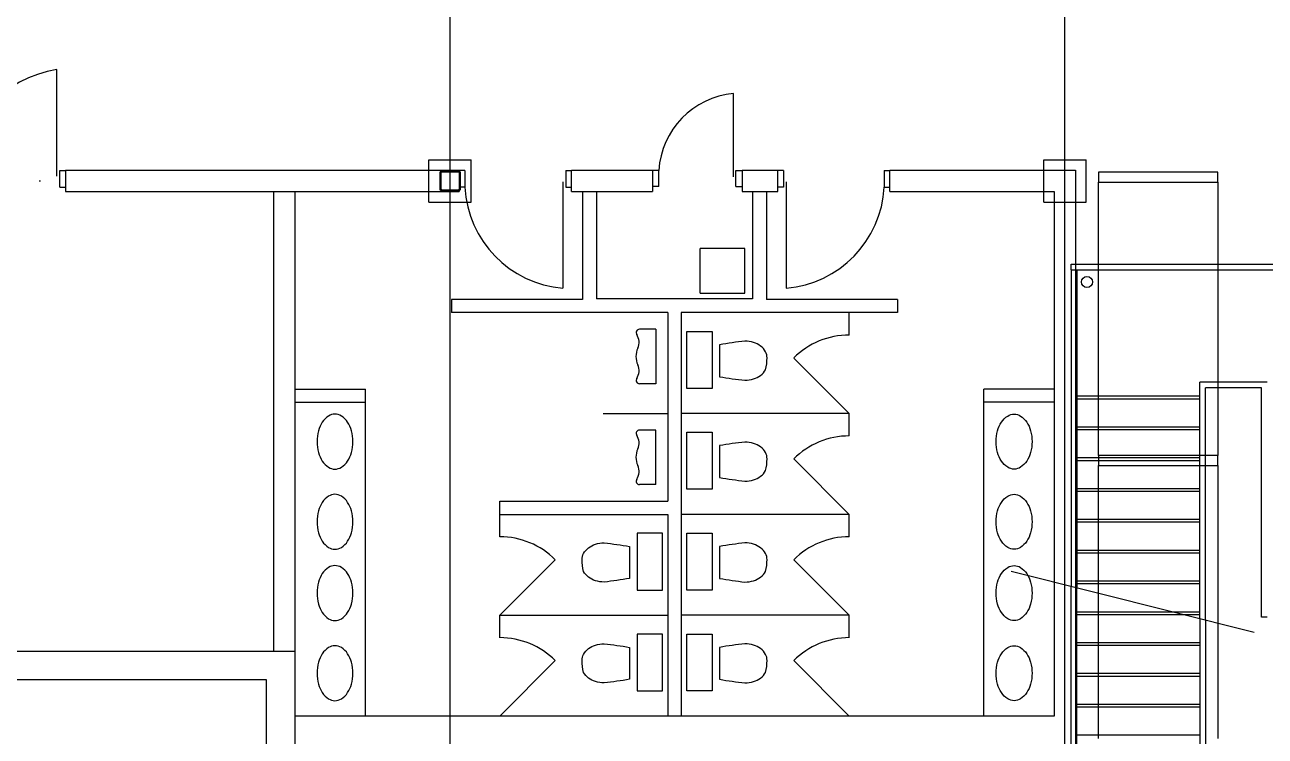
# Model space of a CAD drawing. Header units: millimetres. Extents: x 626570 to 643256, y 6233 to 11343.
# Drawn here: x 636018.5 to 636454.3, y 7331.6 to 7581.5 of the extents above; entities that cross this region are included whole.
import ezdxf

# ---------------------------------------------------------------- set-up
doc = ezdxf.new("R2010")
doc.units = ezdxf.units.MM
doc.header["$LTSCALE"] = 4000
doc.header["$MEASUREMENT"] = 0
doc.linetypes.add('DASHDOT', pattern=[1, 0.5, -0.25, 0, -0.25])
for name, color, linetype in [('2012-201_DOOR', 4, 'CONTINUOUS'), ('2012-201_FIXTURES', 4, 'CONTINUOUS'), ('2012-201_MILLWORK', 4, 'CONTINUOUS'), ('2012-201_STAIRS', 4, 'CONTINUOUS'), ('2012-201_WALL-CONCRETE', 7, 'CONTINUOUS'), ('41', 4, 'CONTINUOUS'), ('COLUMNS-BEAMS', 7, 'CONTINUOUS'), ('DOOR-THRESHOLD-42', 4, 'CONTINUOUS'), ('MASTERFOUNDATION_1', 4, 'DASHDOT'), ('MASTERFOUNDATION_25', 7, 'CONTINUOUS'), ('METAL-PARTITION', 4, 'CONTINUOUS'), ('STAIRS-ABOVE-BE59', 4, 'CONTINUOUS'), ('STAIRS-GUARDRAIL', 4, 'CONTINUOUS'), ('WALL-GYPSUM-BOARD', 7, 'CONTINUOUS')]:
    doc.layers.add(name, color=color, linetype=linetype)

msp = doc.modelspace()

# ---------------------------------------------------------------- linework, layer by layer
at = {"layer": '2012-201_DOOR', "linetype": 'Continuous'}
for p, q in [((636029.8, 7528.31), (636029.8, 7565.71)), ((636267.49, 7528.03), (636267.49, 7557.29)), ((636030.78, 7530.28), (636032.75, 7530.28)), ((636030.78, 7524.37), (636030.78, 7530.28)), ((636173.1, 7530.28), (636171.13, 7530.28)), ((636173.1, 7530.28), (636173.1, 7524.37)), ((636208.53, 7530.28), (636210.5, 7530.28)), ((636208.53, 7530.28), (636208.53, 7524.37)), ((636241.25, 7530.28), (636239, 7530.28)), ((636241.25, 7524.69), (636241.25, 7530.28)), ((636268.25, 7530.28), (636270.5, 7530.28)), ((636268.25, 7524.69), (636268.25, 7530.28)), ((636284.99, 7530.28), (636283.02, 7530.28)), ((636284.99, 7530.28), (636284.99, 7524.37)), ((636320.42, 7530.28), (636322.39, 7530.28)), ((636320.42, 7530.28), (636320.42, 7524.37)), ((636207.54, 7526.34), (636207.54, 7488.94)), ((636285.97, 7526.34), (636285.97, 7488.94)), ((636030.78, 7524.37), (636032.75, 7524.37)), ((636173.1, 7524.37), (636171.13, 7524.37)), ((636208.53, 7524.37), (636210.5, 7524.37)), ((636241.25, 7524.69), (636239, 7524.69)), ((636268.25, 7524.69), (636270.5, 7524.69)), ((636284.99, 7524.37), (636283.02, 7524.37)), ((636320.42, 7524.37), (636322.39, 7524.37))]:
    msp.add_line(p, q, dxfattribs=at)
at = {"layer": '2012-201_FIXTURES', "linetype": 'Continuous'}
for p, q in [((636255.7, 7487.19), (636255.7, 7502.93)), ((636271.45, 7502.93), (636255.7, 7502.93)), ((636271.45, 7487.19), (636271.45, 7502.93)), ((636255.7, 7487.19), (636271.45, 7487.19)), ((636240.19, 7474.52), (636234.46, 7474.52)), ((636240.19, 7474.52), (636240.19, 7455.38)), ((636251.05, 7453.75), (636251.05, 7473.75)), ((636251.05, 7473.75), (636259.92, 7473.75)), ((636259.92, 7473.75), (636259.92, 7453.75)), ((636262.58, 7469.07), (636262.58, 7457.85)), ((636240.19, 7455.38), (636234.46, 7455.38)), ((636259.92, 7453.75), (636251.05, 7453.75)), ((636240.19, 7439.12), (636234.46, 7439.12)), ((636240.19, 7419.98), (636240.19, 7439.12)), ((636251.05, 7418.32), (636251.05, 7438.32)), ((636251.05, 7438.32), (636259.92, 7438.32)), ((636259.92, 7438.32), (636259.92, 7418.32)), ((636262.58, 7433.64), (636262.58, 7422.42)), ((636240.19, 7419.98), (636234.46, 7419.98)), ((636259.92, 7418.32), (636251.05, 7418.32)), ((636233.6, 7402.89), (636233.6, 7382.89)), ((636242.47, 7402.89), (636233.6, 7402.89)), ((636242.47, 7382.89), (636242.47, 7402.89)), ((636251.05, 7382.89), (636251.05, 7402.89)), ((636251.05, 7402.89), (636259.92, 7402.89)), ((636259.92, 7402.89), (636259.92, 7382.89)), ((636230.93, 7398.21), (636230.93, 7386.99)), ((636262.58, 7398.21), (636262.58, 7386.99)), ((636233.6, 7382.89), (636242.47, 7382.89)), ((636259.92, 7382.89), (636251.05, 7382.89)), ((636233.6, 7367.45), (636233.6, 7347.45)), ((636242.47, 7367.45), (636233.6, 7367.45)), ((636242.47, 7347.45), (636242.47, 7367.45)), ((636251.05, 7347.45), (636251.05, 7367.45)), ((636251.05, 7367.45), (636259.92, 7367.45)), ((636259.92, 7367.45), (636259.92, 7347.45)), ((636230.93, 7362.77), (636230.93, 7351.55)), ((636262.58, 7362.77), (636262.58, 7351.55)), ((636233.6, 7347.45), (636242.47, 7347.45)), ((636259.92, 7347.45), (636251.05, 7347.45))]:
    msp.add_line(p, q, dxfattribs=at)
at = {"layer": '2012-201_FIXTURES', "linetype": 'Continuous', "flags": 128}
for points in [[(636262.58, 7457.85, 0.015251), (636271.46, 7456.58), (636271.46, 7456.58, 0.075792), (636274.54, 7457.05, 0.08602), (636276.98, 7458.3, 0.106), (636278.71, 7460.3), (636278.71, 7460.3, 0.067104), (636279.27, 7464.46, 0.126303), (636278.71, 7466.62, 0.106), (636276.98, 7468.62, 0.08602), (636274.54, 7469.87, 0.075792), (636271.46, 7470.34), (636271.46, 7470.34, 0.015251), (636262.58, 7469.07)], [(636262.58, 7422.42, 0.015251), (636271.46, 7421.15), (636271.46, 7421.15, 0.075792), (636274.54, 7421.62, 0.08602), (636276.98, 7422.87, 0.106), (636278.71, 7424.87), (636278.71, 7424.87, 0.067104), (636279.27, 7429.03, 0.126303), (636278.71, 7431.19, 0.106), (636276.98, 7433.19, 0.08602), (636274.54, 7434.44, 0.075792), (636271.46, 7434.91), (636271.46, 7434.91, 0.015251), (636262.58, 7433.64)], [(636230.93, 7386.99, -0.015251), (636222.05, 7385.72), (636222.05, 7385.72, -0.075792), (636218.97, 7386.18, -0.08602), (636216.53, 7387.44, -0.106), (636214.8, 7389.44), (636214.8, 7389.44, -0.067104), (636214.25, 7393.6, -0.126303), (636214.8, 7395.76, -0.106), (636216.53, 7397.75, -0.08602), (636218.97, 7399.01, -0.075792), (636222.05, 7399.48), (636222.05, 7399.48, -0.015251), (636230.93, 7398.21)], [(636262.58, 7386.99, 0.015251), (636271.46, 7385.72), (636271.46, 7385.72, 0.075792), (636274.54, 7386.18, 0.08602), (636276.98, 7387.44, 0.106), (636278.71, 7389.44), (636278.71, 7389.44, 0.067104), (636279.27, 7393.6, 0.126303), (636278.71, 7395.76, 0.106), (636276.98, 7397.75, 0.08602), (636274.54, 7399.01, 0.075792), (636271.46, 7399.48), (636271.46, 7399.48, 0.015251), (636262.58, 7398.21)], [(636230.93, 7351.55, -0.015251), (636222.05, 7350.28), (636222.05, 7350.28, -0.075792), (636218.97, 7350.75, -0.08602), (636216.53, 7352.01, -0.106), (636214.8, 7354), (636214.8, 7354, -0.067104), (636214.25, 7358.16, -0.126303), (636214.8, 7360.32, -0.106), (636216.53, 7362.32, -0.08602), (636218.97, 7363.58, -0.075792), (636222.05, 7364.04), (636222.05, 7364.04, -0.015251), (636230.93, 7362.77)], [(636262.58, 7351.55, 0.015251), (636271.46, 7350.28), (636271.46, 7350.28, 0.075792), (636274.54, 7350.75, 0.08602), (636276.98, 7352.01, 0.106), (636278.71, 7354), (636278.71, 7354, 0.067104), (636279.27, 7358.16, 0.126303), (636278.71, 7360.32, 0.106), (636276.98, 7362.32, 0.08602), (636274.54, 7363.58, 0.075792), (636271.46, 7364.04), (636271.46, 7364.04, 0.015251), (636262.58, 7362.77)]]:
    msp.add_lwpolyline(points, format="xyb", dxfattribs=at)
for points in [[(636121.17, 7435.03, 0.066096), (636121.68, 7431.19, 0.078706), (636123.01, 7428.21, 0.107169), (636125.21, 7426.04, 0.142343), (636127.46, 7425.38, 0.142343), (636129.72, 7426.04, 0.107169), (636131.92, 7428.21, 0.078706), (636133.25, 7431.19, 0.066096), (636133.76, 7435.03, 0.066096), (636133.25, 7438.88, 0.078706), (636131.92, 7441.86, 0.107169), (636129.72, 7444.03, 0.142343), (636127.46, 7444.68, 0.142343), (636125.21, 7444.03, 0.107169), (636123.01, 7441.86, 0.078706), (636121.68, 7438.88, 0.066096), (636121.17, 7435.03)], [(636372.35, 7435.03, -0.066096), (636371.84, 7431.19, -0.078706), (636370.5, 7428.21, -0.107169), (636368.3, 7426.04, -0.142343), (636366.05, 7425.38, -0.142343), (636363.79, 7426.04, -0.107169), (636361.6, 7428.21, -0.078706), (636360.26, 7431.19, -0.066096), (636359.75, 7435.03, -0.066096), (636360.26, 7438.88, -0.078706), (636361.6, 7441.86, -0.107169), (636363.79, 7444.03, -0.142343), (636366.05, 7444.68, -0.142343), (636368.3, 7444.03, -0.107169), (636370.5, 7441.86, -0.078706), (636371.84, 7438.88, -0.066096), (636372.35, 7435.03)], [(636121.17, 7406.88, 0.066096), (636121.68, 7403.04, 0.078706), (636123.01, 7400.06, 0.107169), (636125.21, 7397.89, 0.142343), (636127.46, 7397.23, 0.142343), (636129.72, 7397.89, 0.107169), (636131.92, 7400.06, 0.078706), (636133.25, 7403.04, 0.066096), (636133.76, 7406.88, 0.066096), (636133.25, 7410.73, 0.078706), (636131.92, 7413.71, 0.107169), (636129.72, 7415.88, 0.142343), (636127.46, 7416.53, 0.142343), (636125.21, 7415.88, 0.107169), (636123.01, 7413.71, 0.078706), (636121.68, 7410.73, 0.066096), (636121.17, 7406.88)], [(636372.35, 7406.88, -0.066096), (636371.84, 7403.04, -0.078706), (636370.5, 7400.06, -0.107169), (636368.3, 7397.89, -0.142343), (636366.05, 7397.23, -0.142343), (636363.79, 7397.89, -0.107169), (636361.6, 7400.06, -0.078706), (636360.26, 7403.04, -0.066096), (636359.75, 7406.88, -0.066096), (636360.26, 7410.73, -0.078706), (636361.6, 7413.71, -0.107169), (636363.79, 7415.88, -0.142343), (636366.05, 7416.53, -0.142343), (636368.3, 7415.88, -0.107169), (636370.5, 7413.71, -0.078706), (636371.84, 7410.73, -0.066096), (636372.35, 7406.88)], [(636121.17, 7381.85, 0.066096), (636121.68, 7378, 0.078706), (636123.01, 7375.02, 0.107169), (636125.21, 7372.85, 0.142343), (636127.46, 7372.2, 0.142343), (636129.72, 7372.85, 0.107169), (636131.92, 7375.02, 0.078706), (636133.25, 7378, 0.066096), (636133.76, 7381.85, 0.066096), (636133.25, 7385.69, 0.078706), (636131.92, 7388.67, 0.107169), (636129.72, 7390.84, 0.142343), (636127.46, 7391.5, 0.142343), (636125.21, 7390.84, 0.107169), (636123.01, 7388.67, 0.078706), (636121.68, 7385.69, 0.066096), (636121.17, 7381.85)], [(636372.35, 7381.85, -0.066096), (636371.84, 7378, -0.078706), (636370.5, 7375.02, -0.107169), (636368.3, 7372.85, -0.142343), (636366.05, 7372.2, -0.142343), (636363.79, 7372.85, -0.107169), (636361.6, 7375.02, -0.078706), (636360.26, 7378, -0.066096), (636359.75, 7381.85, -0.066096), (636360.26, 7385.69, -0.078706), (636361.6, 7388.67, -0.107169), (636363.79, 7390.84, -0.142343), (636366.05, 7391.5, -0.142343), (636368.3, 7390.84, -0.107169), (636370.5, 7388.67, -0.078706), (636371.84, 7385.69, -0.066096), (636372.35, 7381.85)], [(636121.17, 7353.7, 0.066096), (636121.68, 7349.85, 0.078706), (636123.01, 7346.87, 0.107169), (636125.21, 7344.7, 0.142343), (636127.46, 7344.05, 0.142343), (636129.72, 7344.7, 0.107169), (636131.92, 7346.87, 0.078706), (636133.25, 7349.85, 0.066096), (636133.76, 7353.7, 0.066096), (636133.25, 7357.54, 0.078706), (636131.92, 7360.52, 0.107169), (636129.72, 7362.69, 0.142343), (636127.46, 7363.35, 0.142343), (636125.21, 7362.69, 0.107169), (636123.01, 7360.52, 0.078706), (636121.68, 7357.54, 0.066096), (636121.17, 7353.7)], [(636372.35, 7353.7, -0.066096), (636371.84, 7349.85, -0.078706), (636370.5, 7346.87, -0.107169), (636368.3, 7344.7, -0.142343), (636366.05, 7344.05, -0.142343), (636363.79, 7344.7, -0.107169), (636361.6, 7346.87, -0.078706), (636360.26, 7349.85, -0.066096), (636359.75, 7353.7, -0.066096), (636360.26, 7357.54, -0.078706), (636361.6, 7360.52, -0.107169), (636363.79, 7362.69, -0.142343), (636366.05, 7363.35, -0.142343), (636368.3, 7362.69, -0.107169), (636370.5, 7360.52, -0.078706), (636371.84, 7357.54, -0.066096), (636372.35, 7353.7)]]:
    msp.add_lwpolyline(points, format="xyb", close=True, dxfattribs=at)
at = {"layer": '2012-201_FIXTURES', "linetype": 'Continuous'}
for centre, radius, start, end in [((636234.46, 7473.33), 1.18, 90, 213.222), ((636229.29, 7469.95), 5, 335.364, 33.222), ((636240.19, 7464.95), 6.99, 155.364, 204.635), ((636229.29, 7459.95), 5, 326.778, 24.636), ((636234.46, 7456.56), 1.18, 146.778, 270), ((636234.46, 7437.93), 1.18, 90, 213.222), ((636229.29, 7434.55), 5, 335.364, 33.222), ((636240.19, 7429.55), 6.99, 155.365, 204.636), ((636229.29, 7424.55), 5, 326.778, 24.636), ((636234.46, 7421.16), 1.18, 146.778, 270)]:
    msp.add_arc(centre, radius, start, end, dxfattribs=at)
at = {"layer": '2012-201_MILLWORK', "linetype": 'Continuous'}
for p, q in [((636138.13, 7338.63), (636138.13, 7448.86)), ((636355.38, 7338.63), (636355.38, 7448.86))]:
    msp.add_line(p, q, dxfattribs=at)
at = {"layer": '2012-201_STAIRS', "linetype": 'Continuous'}
for p, q in [((636388.04, 7451.1), (636431.34, 7451.1)), ((636388.04, 7440.27), (636431.34, 7440.27)), ((636388.04, 7429.44), (636431.34, 7429.44)), ((636388.04, 7418.62), (636431.34, 7418.62)), ((636388.04, 7407.79), (636431.34, 7407.79)), ((636388.04, 7396.96), (636431.34, 7396.96)), ((636450.42, 7367.99), (636365.03, 7389.38)), ((636388.04, 7386.14), (636431.34, 7386.14))]:
    msp.add_line(p, q, dxfattribs=at)
at = {"layer": '2012-201_WALL-CONCRETE', "linetype": 'Continuous'}
for p, q in [((636032.75, 7530.35), (636171.13, 7530.35)), ((636032.75, 7530.35), (636032.75, 7522.87)), ((636160.48, 7534.05), (636175.35, 7534.05)), ((636160.48, 7519.17), (636160.48, 7534.05)), ((636171.13, 7530.35), (636171.13, 7522.87)), ((636175.35, 7519.17), (636175.35, 7534.05)), ((636210.5, 7522.87), (636210.5, 7530.35)), ((636210.5, 7530.35), (636239, 7530.35)), ((636239, 7530.35), (636239, 7522.87)), ((636270.5, 7530.35), (636270.5, 7522.87)), ((636270.5, 7530.35), (636283.02, 7530.35)), ((636283.02, 7522.87), (636283.02, 7530.35)), ((636322.39, 7530.35), (636387.64, 7530.35)), ((636322.39, 7522.87), (636322.39, 7530.35)), ((636376.47, 7519.17), (636376.47, 7534.05)), ((636376.47, 7534.05), (636391.34, 7534.05)), ((636387.64, 7530.35), (636387.64, 7328.93)), ((636391.34, 7519.17), (636391.34, 7534.05)), ((636032.75, 7522.87), (636171.13, 7522.87)), ((636105.85, 7522.87), (636105.85, 7361.49)), ((636113.33, 7522.87), (636113.33, 7361.49)), ((636210.5, 7522.87), (636239, 7522.87)), ((636270.5, 7522.87), (636283.02, 7522.87)), ((636322.39, 7522.87), (636380.16, 7522.87)), ((636380.16, 7522.87), (636380.16, 7338.63)), ((636160.48, 7519.17), (636175.35, 7519.17)), ((636376.47, 7519.17), (636391.34, 7519.17)), ((635877.35, 7361.49), (636113.33, 7361.49)), ((636113.33, 7361.49), (636113.33, 7029.48)), ((636113.33, 7361.49), (636113.33, 7029.48)), ((635887.35, 7351.49), (636103.33, 7351.49)), ((636103.33, 7351.49), (636103.33, 7029.48)), ((636380.16, 7338.63), (636113.33, 7338.63))]:
    msp.add_line(p, q, dxfattribs=at)
at = {"layer": '41', "linetype": 'Continuous'}
for p, q in [((636395.66, 7430.21), (636395.66, 7526.21)), ((636437.66, 7526.21), (636437.66, 7430.21)), ((636395.66, 7330.71), (636395.66, 7426.71)), ((636437.66, 7426.71), (636437.66, 7330.71))]:
    msp.add_line(p, q, dxfattribs=at)
at = {"layer": '41', "linetype": 'Continuous', "flags": 128}
for points in [[(636437.66, 7529.71), (636395.66, 7529.71), (636395.66, 7526.21), (636437.66, 7526.21), (636437.66, 7529.71)], [(636437.66, 7430.21), (636395.66, 7430.21), (636395.66, 7426.71), (636437.66, 7426.71), (636437.66, 7430.21)]]:
    msp.add_lwpolyline(points, close=True, dxfattribs=at)
at = {"layer": 'COLUMNS-BEAMS', "linetype": 'Continuous'}
msp.add_circle((636391.65, 7491.12), 1.97, dxfattribs=at)
at = {"layer": 'DOOR-THRESHOLD-42', "linetype": 'Continuous'}
for centre, radius, start, end in [((636036.08, 7525.35), 40.85, 98.844, 175.847), ((636270.1, 7528.5), 28.91, 95.195, 176.465), ((636210.7, 7526.48), 37.67, 183.198, 265.188), ((636282.81, 7526.48), 37.67, 274.812, 356.802)]:
    msp.add_arc(centre, radius, start, end, dxfattribs=at)
at = {"layer": 'MASTERFOUNDATION_1', "linetype": 'DASHDOT'}
for p, q in [((636167.92, 6627.53), (636167.92, 11123.23)), ((636383.9, 6629.93), (636383.9, 7701.23)), ((643023.86, 7526.61), (626795.24, 7526.61)), ((643023.86, 7526.61), (626795.24, 7526.61))]:
    msp.add_line(p, q, dxfattribs=at)
at = {"layer": 'MASTERFOUNDATION_25', "linetype": 'Continuous', "flags": 128}
for points in [[(636165.04, 7530.11), (636170.8, 7530.11), (636170.82, 7530.11), (636170.84, 7530.11), (636170.86, 7530.1), (636170.88, 7530.1), (636170.9, 7530.1), (636170.93, 7530.09), (636170.95, 7530.09), (636170.97, 7530.08), (636170.99, 7530.08), (636171.01, 7530.07), (636171.03, 7530.06), (636171.05, 7530.05), (636171.07, 7530.05), (636171.09, 7530.04), (636171.11, 7530.02), (636171.13, 7530.01), (636171.14, 7530), (636171.16, 7529.99), (636171.18, 7529.98), (636171.2, 7529.96), (636171.21, 7529.95), (636171.23, 7529.93), (636171.24, 7529.92), (636171.26, 7529.9), (636171.27, 7529.89), (636171.29, 7529.87), (636171.3, 7529.85), (636171.31, 7529.83), (636171.32, 7529.82), (636171.33, 7529.8), (636171.35, 7529.78), (636171.36, 7529.76), (636171.36, 7529.74), (636171.37, 7529.72), (636171.38, 7529.7), (636171.39, 7529.68), (636171.39, 7529.66), (636171.4, 7529.64), (636171.4, 7529.62), (636171.41, 7529.59), (636171.41, 7529.57), (636171.41, 7529.55), (636171.42, 7529.53), (636171.42, 7529.51), (636171.42, 7529.49), (636171.42, 7523.73), (636171.42, 7523.71), (636171.42, 7523.69), (636171.41, 7523.66), (636171.41, 7523.64), (636171.41, 7523.62), (636171.4, 7523.6), (636171.4, 7523.58), (636171.39, 7523.56), (636171.39, 7523.54), (636171.38, 7523.52), (636171.37, 7523.5), (636171.36, 7523.48), (636171.36, 7523.46), (636171.35, 7523.44), (636171.33, 7523.42), (636171.32, 7523.4), (636171.31, 7523.38), (636171.3, 7523.36), (636171.29, 7523.35), (636171.27, 7523.33), (636171.26, 7523.31), (636171.24, 7523.3), (636171.23, 7523.28), (636171.21, 7523.27), (636171.2, 7523.25), (636171.18, 7523.24), (636171.16, 7523.23), (636171.14, 7523.21), (636171.13, 7523.2), (636171.11, 7523.19), (636171.09, 7523.18), (636171.07, 7523.17), (636171.05, 7523.16), (636171.03, 7523.15), (636171.01, 7523.15), (636170.99, 7523.14), (636170.97, 7523.13), (636170.95, 7523.13), (636170.93, 7523.12), (636170.9, 7523.12), (636170.88, 7523.11), (636170.86, 7523.11), (636170.84, 7523.11), (636170.82, 7523.11), (636170.8, 7523.11), (636165.04, 7523.11), (636165.02, 7523.11), (636165, 7523.11), (636164.97, 7523.11), (636164.95, 7523.11), (636164.93, 7523.12), (636164.91, 7523.12), (636164.89, 7523.13), (636164.87, 7523.13), (636164.85, 7523.14), (636164.83, 7523.15), (636164.81, 7523.15), (636164.79, 7523.16), (636164.77, 7523.17), (636164.75, 7523.18), (636164.73, 7523.19), (636164.71, 7523.2), (636164.69, 7523.21), (636164.67, 7523.23), (636164.66, 7523.24), (636164.64, 7523.25), (636164.62, 7523.27), (636164.61, 7523.28), (636164.59, 7523.3), (636164.58, 7523.31), (636164.56, 7523.33), (636164.55, 7523.35), (636164.54, 7523.36), (636164.52, 7523.38), (636164.51, 7523.4), (636164.5, 7523.42), (636164.49, 7523.44), (636164.48, 7523.46), (636164.47, 7523.48), (636164.46, 7523.5), (636164.46, 7523.52), (636164.45, 7523.54), (636164.44, 7523.56), (636164.44, 7523.58), (636164.43, 7523.6), (636164.43, 7523.62), (636164.42, 7523.64), (636164.42, 7523.66), (636164.42, 7523.69), (636164.42, 7523.71), (636164.42, 7523.73), (636164.42, 7529.49), (636164.42, 7529.51), (636164.42, 7529.53), (636164.42, 7529.55), (636164.42, 7529.57), (636164.43, 7529.59), (636164.43, 7529.62), (636164.44, 7529.64), (636164.44, 7529.66), (636164.45, 7529.68), (636164.46, 7529.7), (636164.46, 7529.72), (636164.47, 7529.74), (636164.48, 7529.76), (636164.49, 7529.78), (636164.5, 7529.8), (636164.51, 7529.82), (636164.52, 7529.83), (636164.54, 7529.85), (636164.55, 7529.87), (636164.56, 7529.89), (636164.58, 7529.9), (636164.59, 7529.92), (636164.61, 7529.93), (636164.62, 7529.95), (636164.64, 7529.96), (636164.66, 7529.98), (636164.67, 7529.99), (636164.69, 7530), (636164.71, 7530.01), (636164.73, 7530.02), (636164.75, 7530.04), (636164.77, 7530.05), (636164.79, 7530.05), (636164.81, 7530.06), (636164.83, 7530.07), (636164.85, 7530.08), (636164.87, 7530.08), (636164.89, 7530.09), (636164.91, 7530.09), (636164.93, 7530.1), (636164.95, 7530.1), (636164.97, 7530.1), (636165, 7530.11), (636165.02, 7530.11), (636165.04, 7530.11)], [(636165.04, 7529.8), (636170.8, 7529.8), (636170.81, 7529.8), (636170.82, 7529.79), (636170.83, 7529.79), (636170.84, 7529.79), (636170.85, 7529.79), (636170.86, 7529.79), (636170.87, 7529.79), (636170.88, 7529.78), (636170.89, 7529.78), (636170.9, 7529.78), (636170.91, 7529.77), (636170.92, 7529.77), (636170.93, 7529.76), (636170.94, 7529.76), (636170.95, 7529.75), (636170.96, 7529.75), (636170.97, 7529.74), (636170.98, 7529.74), (636170.99, 7529.73), (636170.99, 7529.72), (636171, 7529.72), (636171.01, 7529.71), (636171.02, 7529.7), (636171.03, 7529.69), (636171.03, 7529.68), (636171.04, 7529.68), (636171.05, 7529.67), (636171.05, 7529.66), (636171.06, 7529.65), (636171.06, 7529.64), (636171.07, 7529.63), (636171.07, 7529.62), (636171.08, 7529.61), (636171.08, 7529.6), (636171.09, 7529.59), (636171.09, 7529.58), (636171.09, 7529.57), (636171.1, 7529.56), (636171.1, 7529.55), (636171.1, 7529.54), (636171.1, 7529.53), (636171.1, 7529.52), (636171.1, 7529.51), (636171.1, 7529.5), (636171.1, 7529.49), (636171.1, 7523.73), (636171.1, 7523.72), (636171.1, 7523.71), (636171.1, 7523.7), (636171.1, 7523.69), (636171.1, 7523.68), (636171.1, 7523.67), (636171.1, 7523.66), (636171.09, 7523.64), (636171.09, 7523.63), (636171.09, 7523.62), (636171.08, 7523.61), (636171.08, 7523.6), (636171.07, 7523.59), (636171.07, 7523.58), (636171.06, 7523.58), (636171.06, 7523.57), (636171.05, 7523.56), (636171.05, 7523.55), (636171.04, 7523.54), (636171.03, 7523.53), (636171.03, 7523.52), (636171.02, 7523.52), (636171.01, 7523.51), (636171, 7523.5), (636170.99, 7523.49), (636170.99, 7523.49), (636170.98, 7523.48), (636170.97, 7523.47), (636170.96, 7523.47), (636170.95, 7523.46), (636170.94, 7523.46), (636170.93, 7523.45), (636170.92, 7523.45), (636170.91, 7523.44), (636170.9, 7523.44), (636170.89, 7523.44), (636170.88, 7523.43), (636170.87, 7523.43), (636170.86, 7523.43), (636170.85, 7523.43), (636170.84, 7523.42), (636170.83, 7523.42), (636170.82, 7523.42), (636170.81, 7523.42), (636170.8, 7523.42), (636165.04, 7523.42), (636165.03, 7523.42), (636165.02, 7523.42), (636165.01, 7523.42), (636165, 7523.42), (636164.99, 7523.43), (636164.98, 7523.43), (636164.96, 7523.43), (636164.95, 7523.43), (636164.94, 7523.44), (636164.93, 7523.44), (636164.92, 7523.44), (636164.91, 7523.45), (636164.9, 7523.45), (636164.89, 7523.46), (636164.89, 7523.46), (636164.88, 7523.47), (636164.87, 7523.47), (636164.86, 7523.48), (636164.85, 7523.49), (636164.84, 7523.49), (636164.83, 7523.5), (636164.83, 7523.51), (636164.82, 7523.52), (636164.81, 7523.52), (636164.8, 7523.53), (636164.8, 7523.54), (636164.79, 7523.55), (636164.78, 7523.56), (636164.78, 7523.57), (636164.77, 7523.58), (636164.77, 7523.58), (636164.76, 7523.59), (636164.76, 7523.6), (636164.75, 7523.61), (636164.75, 7523.62), (636164.75, 7523.63), (636164.74, 7523.64), (636164.74, 7523.66), (636164.74, 7523.67), (636164.74, 7523.68), (636164.73, 7523.69), (636164.73, 7523.7), (636164.73, 7523.71), (636164.73, 7523.72), (636164.73, 7523.73), (636164.73, 7529.49), (636164.73, 7529.5), (636164.73, 7529.51), (636164.73, 7529.52), (636164.73, 7529.53), (636164.74, 7529.54), (636164.74, 7529.55), (636164.74, 7529.56), (636164.74, 7529.57), (636164.75, 7529.58), (636164.75, 7529.59), (636164.75, 7529.6), (636164.76, 7529.61), (636164.76, 7529.62), (636164.77, 7529.63), (636164.77, 7529.64), (636164.78, 7529.65), (636164.78, 7529.66), (636164.79, 7529.67), (636164.8, 7529.68), (636164.8, 7529.68), (636164.81, 7529.69), (636164.82, 7529.7), (636164.83, 7529.71), (636164.83, 7529.72), (636164.84, 7529.72), (636164.85, 7529.73), (636164.86, 7529.74), (636164.87, 7529.74), (636164.88, 7529.75), (636164.89, 7529.75), (636164.89, 7529.76), (636164.9, 7529.76), (636164.91, 7529.77), (636164.92, 7529.77), (636164.93, 7529.78), (636164.94, 7529.78), (636164.95, 7529.78), (636164.96, 7529.79), (636164.98, 7529.79), (636164.99, 7529.79), (636165, 7529.79), (636165.01, 7529.79), (636165.02, 7529.79), (636165.03, 7529.8), (636165.04, 7529.8)]]:
    msp.add_lwpolyline(points, close=True, dxfattribs=at)
at = {"layer": 'METAL-PARTITION', "linetype": 'Continuous'}
for p, q in [((636308.13, 7472.48), (636308.13, 7480.36)), ((636308.13, 7444.93), (636288.65, 7464.41)), ((636221.65, 7444.93), (636244.43, 7444.93)), ((636308.13, 7444.93), (636249.08, 7444.93)), ((636308.13, 7437.05), (636308.13, 7444.93)), ((636308.13, 7409.49), (636288.65, 7428.98)), ((636185.38, 7401.62), (636185.38, 7409.49)), ((636308.13, 7409.49), (636249.08, 7409.49)), ((636308.13, 7401.62), (636308.13, 7409.49)), ((636185.38, 7374.06), (636204.87, 7393.55)), ((636308.13, 7374.06), (636288.65, 7393.55)), ((636185.38, 7374.06), (636244.43, 7374.06)), ((636185.38, 7366.18), (636185.38, 7374.06)), ((636308.13, 7374.06), (636249.08, 7374.06)), ((636308.13, 7366.18), (636308.13, 7374.06)), ((636185.38, 7338.63), (636204.87, 7358.11)), ((636308.13, 7338.63), (636288.65, 7358.11))]:
    msp.add_line(p, q, dxfattribs=at)
for centre, start, end in [((636308.13, 7444.93), 90, 135), ((636308.13, 7409.49), 90, 135), ((636185.38, 7374.06), 45, 90), ((636308.13, 7374.06), 90, 135), ((636185.38, 7338.63), 45, 90), ((636308.13, 7338.63), 90, 135)]:
    msp.add_arc(centre, 27.56, start, end, dxfattribs=at)
at = {"layer": 'STAIRS-ABOVE-BE59', "linetype": 'Continuous'}
for p, q in [((636388.04, 7450.11), (636431.34, 7450.11)), ((636388.04, 7439.29), (636431.34, 7439.29)), ((636388.04, 7428.46), (636431.34, 7428.46)), ((636388.04, 7417.63), (636431.34, 7417.63)), ((636388.04, 7406.81), (636431.34, 7406.81)), ((636388.04, 7395.98), (636431.34, 7395.98)), ((636386.07, 7232.59), (636386.07, 7384.11)), ((636388.04, 7385.15), (636431.34, 7385.15)), ((636388.04, 7232.59), (636388.04, 7383.62)), ((636388.04, 7375.31), (636431.34, 7375.31)), ((636388.04, 7374.32), (636431.34, 7374.32)), ((636431.34, 7372.77), (636431.34, 7183.38)), ((636433.31, 7372.27), (636433.31, 7181.41)), ((636388.04, 7364.48), (636431.34, 7364.48)), ((636388.04, 7363.5), (636431.34, 7363.5)), ((636388.04, 7353.66), (636431.34, 7353.66)), ((636388.04, 7352.67), (636431.34, 7352.67)), ((636388.04, 7342.83), (636431.34, 7342.83)), ((636388.04, 7341.84), (636431.34, 7341.84)), ((636388.04, 7332), (636431.34, 7332))]:
    msp.add_line(p, q, dxfattribs=at)
at = {"layer": 'STAIRS-GUARDRAIL', "linetype": 'Continuous'}
for p, q in [((636386.07, 7497.36), (636500.24, 7497.36)), ((636386.07, 7495.39), (636386.07, 7497.36)), ((636386.07, 7495.39), (636500.24, 7495.39))]:
    msp.add_line(p, q, dxfattribs=at)
at = {"layer": 'WALL-GYPSUM-BOARD', "linetype": 'Continuous'}
for p, q in [((636214.43, 7522.8), (636214.43, 7485)), ((636219.32, 7522.8), (636219.32, 7485.24)), ((636274.2, 7522.8), (636274.2, 7485.24)), ((636279.08, 7522.8), (636279.08, 7485)), ((636386.07, 7495.39), (636386.07, 7384.11)), ((636388.04, 7495.39), (636388.04, 7383.62)), ((636214.43, 7485), (636168.45, 7485)), ((636168.45, 7485), (636168.45, 7480.36)), ((636274.2, 7485.24), (636219.32, 7485.24)), ((636325.06, 7485), (636279.08, 7485)), ((636325.06, 7485), (636325.06, 7480.36)), ((636244.43, 7480.36), (636168.45, 7480.36)), ((636244.43, 7480.36), (636244.43, 7414.14)), ((636249.08, 7480.36), (636249.08, 7338.63)), ((636325.06, 7480.36), (636249.08, 7480.36)), ((636249.83, 7480.36), (636249.08, 7480.36)), ((636454.97, 7455.9), (636431.34, 7455.9)), ((636431.34, 7372.77), (636431.34, 7455.9)), ((636113.33, 7453.51), (636138.13, 7453.51)), ((636138.13, 7448.86), (636138.13, 7453.51)), ((636380.18, 7453.51), (636355.38, 7453.51)), ((636355.38, 7448.86), (636355.38, 7453.51)), ((636453, 7453.93), (636433.31, 7453.93)), ((636433.31, 7372.27), (636433.31, 7453.93)), ((636453, 7373.34), (636453, 7453.93)), ((636113.33, 7448.86), (636138.13, 7448.86)), ((636380.18, 7448.86), (636355.38, 7448.86)), ((636185.38, 7414.14), (636244.43, 7414.14)), ((636185.38, 7409.49), (636185.38, 7414.14)), ((636185.38, 7409.49), (636244.43, 7409.49)), ((636244.43, 7409.49), (636244.43, 7338.63)), ((636454.97, 7373.34), (636453, 7373.34))]:
    msp.add_line(p, q, dxfattribs=at)

doc.saveas('drawing.dxf')
